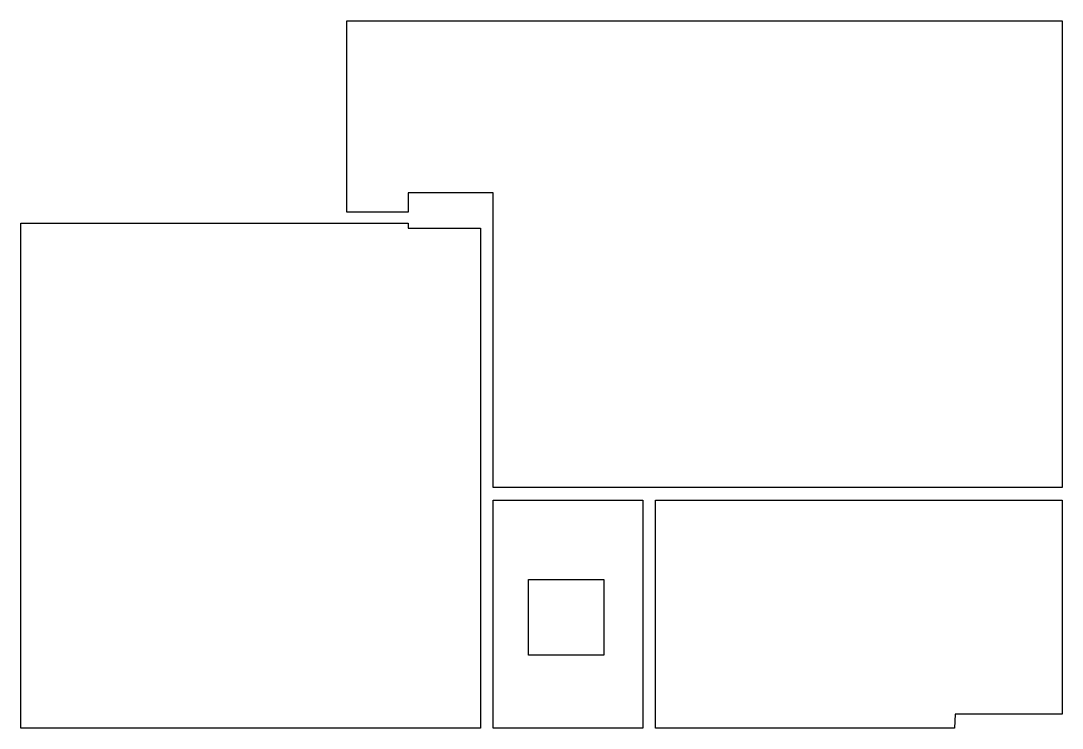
# Model space of a CAD drawing. Header units: metres. Extents: x -60513058.16 to -60513049.89, y 8383494.4 to 8383500.02.
import ezdxf

# ---------------------------------------------------------------- set-up
doc = ezdxf.new("R2010")
doc.units = ezdxf.units.M
doc.layers.add('AREE LEONARDO', color=5, linetype='Continuous')

msp = doc.modelspace()

# ---------------------------------------------------------------- linework, layer by layer
at = {"layer": 'AREE LEONARDO'}
for points in [[(-60513055.566361, 8383500.015629), (-60513049.886361, 8383500.015629), (-60513049.886361, 8383496.310629), (-60513054.406361, 8383496.310629), (-60513054.406361, 8383498.650629), (-60513055.079312, 8383498.650631), (-60513055.079361, 8383498.495629), (-60513055.566361, 8383498.495629), (-60513055.566361, 8383500.015629)], [(-60513058.156361, 8383498.410629), (-60513055.079313, 8383498.410618), (-60513055.079313, 8383498.370632), (-60513054.506361, 8383498.370632), (-60513054.506361, 8383494.400629), (-60513058.156361, 8383494.400629), (-60513058.156361, 8383498.410629)], [(-60513054.406361, 8383496.210629), (-60513053.216361, 8383496.210629), (-60513053.216361, 8383494.400629), (-60513054.406361, 8383494.400629), (-60513054.406361, 8383496.210629)]]:
    msp.add_lwpolyline(points, close=True, dxfattribs=at)
at = {"layer": 'AREE LEONARDO', "color": 3}
msp.add_lwpolyline([(-60513053.116361, 8383496.210629), (-60513049.886361, 8383496.210629), (-60513049.886361, 8383494.510629), (-60513050.736361, 8383494.510629), (-60513050.742086, 8383494.400629), (-60513053.116361, 8383494.400629), (-60513053.116361, 8383496.210629)], close=True, dxfattribs=at)
at = {"layer": 'AREE LEONARDO', "color": 1}
msp.add_lwpolyline([(-60513054.125164, 8383495.579947), (-60513053.525164, 8383495.579947), (-60513053.525164, 8383494.979947), (-60513054.125164, 8383494.979947), (-60513054.125164, 8383495.579947)], close=True, dxfattribs=at)

doc.saveas('drawing.dxf')
